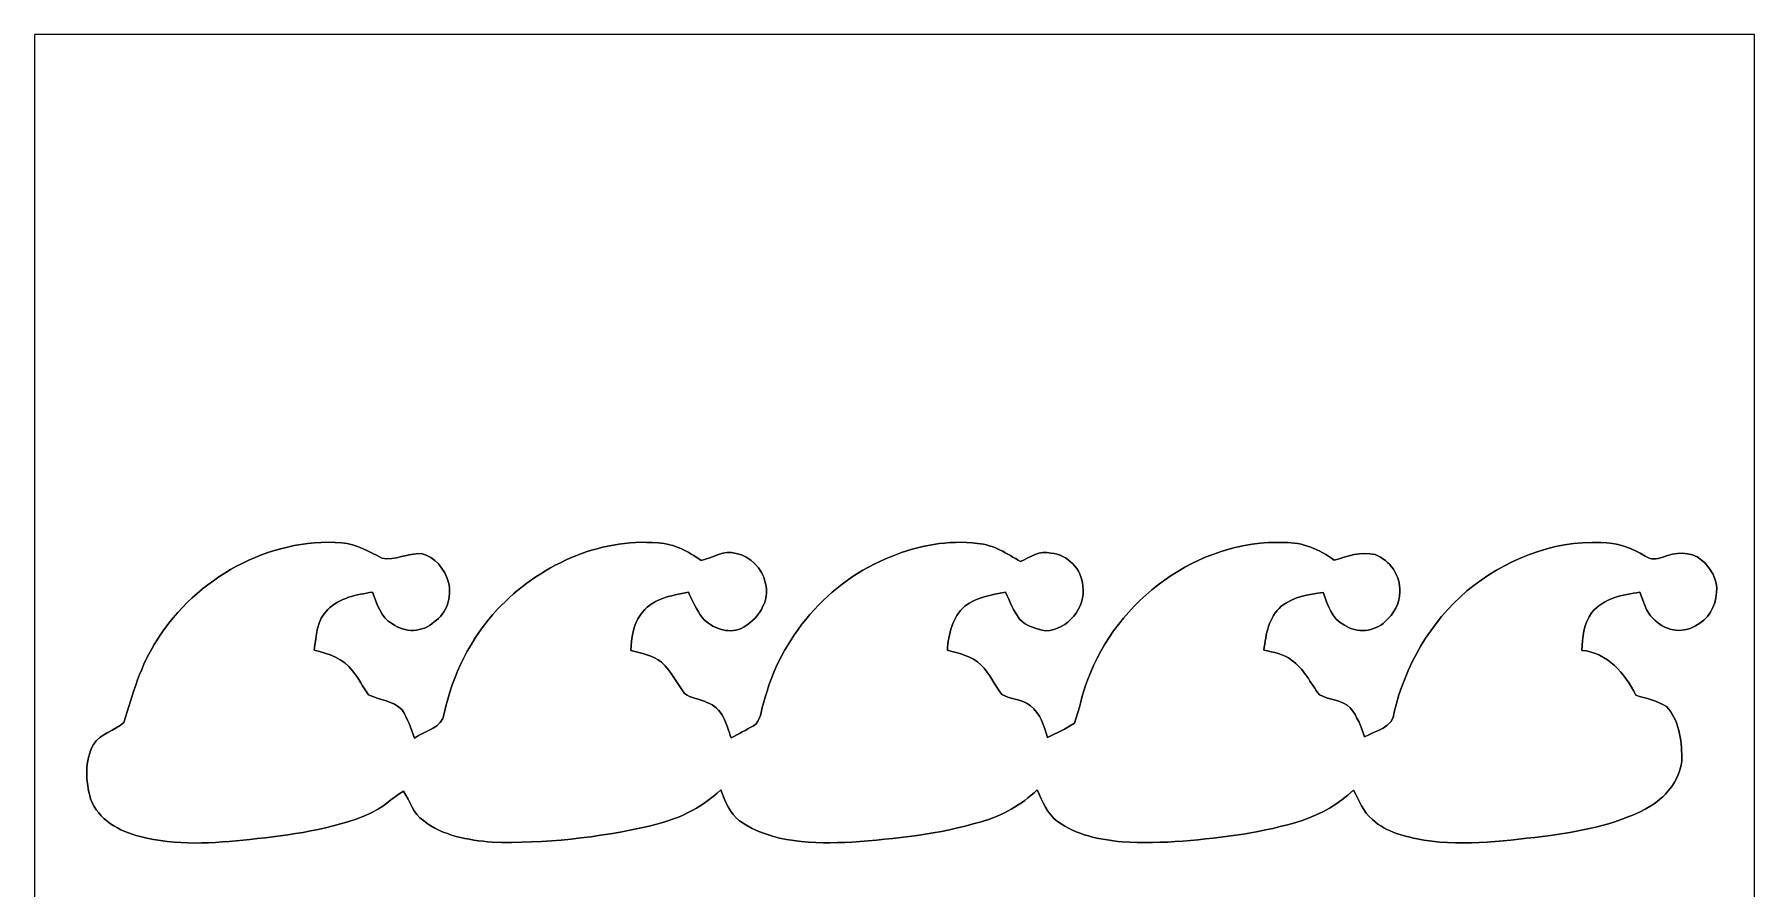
# Model space of a CAD drawing. Header units: centimetres. Extents: x -16.8 to 16.8, y -16.7 to 16.7.
# Drawn here: x -16.77 to 16.77, y 0 to 16.67 of the extents above; entities that cross this region are included whole.
import ezdxf

# ---------------------------------------------------------------- set-up
doc = ezdxf.new("R2010")
doc.units = ezdxf.units.CM
doc.header["$MEASUREMENT"] = 0
doc.layers.add('Layer 1', color=7, linetype='Continuous')

msp = doc.modelspace()

# ---------------------------------------------------------------- linework, layer by layer
at = {"layer": 'Layer 1', "color": 7}
for points, knots in [([(-16.77458, 16.66875), (-16.77458, 16.66875), (16.77458, 16.66875), (16.77458, 16.66875), (16.77458, 16.66875), (16.77458, 16.66875), (16.77458, -16.66875), (16.77458, -16.66875), (16.77458, -16.66875), (16.77458, -16.66875), (-16.77458, -16.66875), (-16.77458, -16.66875), (-16.77458, -16.66875), (-16.77458, -16.66875), (-16.77458, 16.66875), (-16.77458, 16.66875), (-16.77458, 16.66875), (-16.77458, 16.66875), (-16.77458, 16.66875), (-16.77458, 16.66875)], [0, 0, 0, 0, 0.16666667, 0.16666667, 0.16666667, 0.16666667, 0.33333333, 0.33333333, 0.33333333, 0.33333333, 0.5, 0.5, 0.5, 0.5, 0.66666667, 0.66666667, 0.66666667, 0.66666667, 1, 1, 1, 1]), ([(-14.38063, 4.85669), (-14.69919, 4.36563), (-14.86076, 3.79765), (-15.0308, 3.24414), (-15.0308, 3.24414), (-15.20437, 3.07269), (-15.48906, 3.03601), (-15.61924, 2.8134), (-15.61924, 2.8134), (-15.80374, 2.49343), (-15.77375, 2.09268), (-15.67886, 1.74907), (-15.67886, 1.74907), (-15.52822, 1.34444), (-15.11688, 1.11054), (-14.71436, 1.01953), (-14.71436, 1.01953), (-14.01621, 0.82656), (-13.28208, 0.88724), (-12.57124, 0.9592), (-12.57124, 0.9592), (-11.78278, 1.0474), (-10.97844, 1.14476), (-10.24255, 1.45979), (-10.24255, 1.45979), (-9.9949, 1.5681), (-9.80228, 1.76354), (-9.57298, 1.90041), (-9.57298, 1.90041), (-9.44386, 1.70956), (-9.39518, 1.45662), (-9.18598, 1.32786), (-9.18598, 1.32786), (-8.81098, 1.02341), (-8.31462, 0.9525), (-7.85001, 0.90346), (-7.85001, 0.90346), (-6.82166, 0.88089), (-5.78732, 0.98919), (-4.78473, 1.22061), (-4.78473, 1.22061), (-4.26649, 1.33138), (-3.77049, 1.56139), (-3.3849, 1.93005), (-3.3849, 1.93005), (-3.31258, 1.70392), (-3.21169, 1.47144), (-3.01978, 1.32009), (-3.01978, 1.32009), (-2.38689, 0.8823), (-1.56774, 0.87101), (-0.82973, 0.90946), (-0.82973, 0.90946), (0.01834, 0.96873), (0.87207, 1.06186), (1.68945, 1.30493), (1.68945, 1.30493), (2.10185, 1.41534), (2.47015, 1.63865), (2.78483, 1.9244), (2.78483, 1.9244), (2.88361, 1.70251), (2.97356, 1.4545), (3.18206, 1.31198), (3.18206, 1.31198), (3.5433, 1.04246), (3.99979, 0.95709), (4.4383, 0.91193), (4.4383, 0.91193), (5.22958, 0.86536), (6.02192, 0.94968), (6.80438, 1.06398), (6.80438, 1.06398), (7.56426, 1.19909), (8.382, 1.35573), (8.95138, 1.92405), (8.95138, 1.92405), (9.06251, 1.72508), (9.13659, 1.49507), (9.32074, 1.34796), (9.32074, 1.34796), (9.59309, 1.09396), (9.97056, 1.01671), (10.32404, 0.94439), (10.32404, 0.94439), (11.1439, 0.81915), (11.9761, 0.94403), (12.79313, 1.03505), (12.79313, 1.03505), (13.46376, 1.14229), (14.16297, 1.26118), (14.75352, 1.61678), (14.75352, 1.61678), (15.07984, 1.82174), (15.34513, 2.15865), (15.35747, 2.55799), (15.35747, 2.55799), (15.34477, 2.90654), (15.31056, 3.28859), (15.05479, 3.55353), (15.05479, 3.55353), (14.87523, 3.6703), (14.65756, 3.71016), (14.45648, 3.77366), (14.45648, 3.77366), (14.25011, 4.19488), (13.90403, 4.60446), (13.40591, 4.64926), (13.40591, 4.64926), (13.41014, 4.90291), (13.44895, 5.17102), (13.59606, 5.38304), (13.59606, 5.38304), (13.82712, 5.66103), (14.19789, 5.74005), (14.53868, 5.78167), (14.53868, 5.78167), (14.61206, 5.6067), (14.64663, 5.40244), (14.79938, 5.27368), (14.79938, 5.27368), (14.99588, 5.04155), (15.35642, 4.96111), (15.61994, 5.12904), (15.61994, 5.12904), (15.86971, 5.2384), (16.0147, 5.51109), (16.03481, 5.77497), (16.03481, 5.77497), (16.06515, 6.02439), (15.91522, 6.26004), (15.73565, 6.41879), (15.73565, 6.41879), (15.52434, 6.58848), (15.22095, 6.5659), (14.98212, 6.46818), (14.98212, 6.46818), (14.87099, 6.42161), (14.73835, 6.41703), (14.63746, 6.48758), (14.63746, 6.48758), (14.3824, 6.65374), (14.08183, 6.75322), (13.77668, 6.75464), (13.77668, 6.75464), (12.82382, 6.79379), (11.89037, 6.40468), (11.16154, 5.80743), (11.16154, 5.80743), (10.4521, 5.19606), (9.95609, 4.35151), (9.7469, 3.43994), (9.7469, 3.43994), (9.72397, 3.13655), (9.38283, 3.08046), (9.16481, 2.96157), (9.16481, 2.96157), (9.09955, 3.16159), (9.02723, 3.36374), (8.88965, 3.52743), (8.88965, 3.52743), (8.72878, 3.68512), (8.48007, 3.67736), (8.29169, 3.77966), (8.29169, 3.77966), (8.10966, 4.00756), (7.99112, 4.29295), (7.74171, 4.46017), (7.74171, 4.46017), (7.58578, 4.57976), (7.38964, 4.60939), (7.20478, 4.65526), (7.20478, 4.65526), (7.24288, 4.95723), (7.29791, 5.30049), (7.54345, 5.50933), (7.54345, 5.50933), (7.77381, 5.69242), (8.07791, 5.73793), (8.36013, 5.78097), (8.36013, 5.78097), (8.45326, 5.54531), (8.52099, 5.25604), (8.77605, 5.14385), (8.77605, 5.14385), (9.01277, 4.97205), (9.36166, 5.01297), (9.57016, 5.21053), (9.57016, 5.21053), (9.73631, 5.35658), (9.86155, 5.56436), (9.85414, 5.79155), (9.85414, 5.79155), (9.87143, 6.1027), (9.66505, 6.41385), (9.37154, 6.51686), (9.37154, 6.51686), (9.10026, 6.58777), (8.82967, 6.48194), (8.57285, 6.4068), (8.57285, 6.4068), (8.29769, 6.62587), (7.9569, 6.75675), (7.60307, 6.75428), (7.60307, 6.75428), (5.91714, 6.81426), (4.33282, 5.62963), (3.7652, 4.06718), (3.7652, 4.06718), (3.65443, 3.79483), (3.61174, 3.50132), (3.50732, 3.22721), (3.50732, 3.22721), (3.34398, 3.11503), (3.15701, 3.04094), (2.98309, 2.94569), (2.98309, 2.94569), (2.921, 3.17324), (2.84727, 3.41736), (2.65289, 3.56835), (2.65289, 3.56835), (2.49237, 3.69782), (2.26554, 3.68441), (2.0955, 3.78954), (2.0955, 3.78954), (1.94663, 3.97228), (1.8602, 4.20264), (1.68416, 4.36527), (1.68416, 4.36527), (1.51447, 4.54695), (1.25624, 4.58294), (1.03046, 4.65384), (1.03046, 4.65384), (1.05198, 4.96076), (1.12924, 5.29766), (1.37019, 5.50898), (1.37019, 5.50898), (1.59456, 5.68925), (1.89336, 5.73158), (2.16747, 5.78238), (2.16747, 5.78238), (2.24861, 5.60388), (2.32269, 5.42043), (2.43805, 5.25992), (2.43805, 5.25992), (2.56963, 5.1181), (2.76684, 5.06906), (2.94887, 5.03026), (2.94887, 5.03026), (3.37644, 5.0486), (3.73874, 5.47793), (3.67171, 5.90338), (3.67171, 5.90338), (3.65619, 6.23041), (3.37785, 6.51933), (3.05259, 6.54861), (3.05259, 6.54861), (2.83492, 6.60224), (2.64195, 6.47382), (2.4578, 6.37999), (2.4578, 6.37999), (2.19816, 6.53838), (1.93146, 6.70842), (1.62101, 6.73735), (1.62101, 6.73735), (1.04951, 6.80508), (0.46884, 6.6989), (-0.06138, 6.4837), (-0.06138, 6.4837), (-1.28764, 5.99969), (-2.23908, 4.8955), (-2.5527, 3.61597), (-2.5527, 3.61597), (-2.6102, 3.47274), (-2.59962, 3.26849), (-2.7499, 3.17888), (-2.7499, 3.17888), (-2.89243, 3.09386), (-3.04341, 3.02366), (-3.18629, 2.93934), (-3.18629, 2.93934), (-3.27448, 3.20746), (-3.35668, 3.53624), (-3.66219, 3.63255), (-3.66219, 3.63255), (-3.79765, 3.70911), (-3.97475, 3.70381), (-4.09399, 3.80612), (-4.09399, 3.80612), (-4.2478, 4.00579), (-4.35398, 4.24462), (-4.54272, 4.41678), (-4.54272, 4.41678), (-4.7184, 4.54625), (-4.93395, 4.60093), (-5.14315, 4.64749), (-5.14315, 4.64749), (-5.12763, 4.88879), (-5.10223, 5.13891), (-4.95229, 5.33964), (-4.95229, 5.33964), (-4.75474, 5.65609), (-4.35681, 5.72064), (-4.02026, 5.78167), (-4.02026, 5.78167), (-3.93876, 5.61058), (-3.86009, 5.43631), (-3.74615, 5.28355), (-3.74615, 5.28355), (-3.55812, 5.08423), (-3.25579, 4.96323), (-2.9905, 5.07647), (-2.9905, 5.07647), (-2.67264, 5.23028), (-2.41406, 5.61411), (-2.52024, 5.97535), (-2.52024, 5.97535), (-2.58374, 6.25016), (-2.81199, 6.48159), (-3.08751, 6.54015), (-3.08751, 6.54015), (-3.32987, 6.61776), (-3.54401, 6.45336), (-3.7719, 6.40397), (-3.7719, 6.40397), (-4.02237, 6.57613), (-4.29613, 6.73065), (-4.60834, 6.74546), (-4.60834, 6.74546), (-5.78485, 6.84706), (-6.94655, 6.29391), (-7.74312, 5.45006), (-7.74312, 5.45006), (-8.26735, 4.88386), (-8.62013, 4.17019), (-8.7824, 3.41806), (-8.7824, 3.41806), (-8.8198, 3.12879), (-9.16058, 3.08046), (-9.36131, 2.93864), (-9.36131, 2.93864), (-9.42975, 3.12596), (-9.48972, 3.31999), (-9.60402, 3.48544), (-9.60402, 3.48544), (-9.77618, 3.67348), (-10.04429, 3.67736), (-10.25807, 3.78425), (-10.25807, 3.78425), (-10.37625, 3.92853), (-10.44328, 4.10916), (-10.57063, 4.24744), (-10.57063, 4.24744), (-10.74138, 4.49545), (-11.04089, 4.58541), (-11.31782, 4.6549), (-11.31782, 4.6549), (-11.27478, 4.92584), (-11.2716, 5.24581), (-11.05394, 5.44477), (-11.05394, 5.44477), (-10.82358, 5.6769), (-10.49091, 5.73758), (-10.18117, 5.78379), (-10.18117, 5.78379), (-10.09086, 5.55766), (-10.0263, 5.29167), (-9.7917, 5.16784), (-9.7917, 5.16784), (-9.55922, 4.98546), (-9.19268, 4.99674), (-8.97961, 5.20382), (-8.97961, 5.20382), (-8.73478, 5.36928), (-8.62753, 5.69136), (-8.69633, 5.97323), (-8.69633, 5.97323), (-8.77041, 6.22759), (-8.96056, 6.47806), (-9.22973, 6.53627), (-9.22973, 6.53627), (-9.49043, 6.55461), (-9.73843, 6.39057), (-9.99913, 6.45125), (-9.99913, 6.45125), (-10.24925, 6.57296), (-10.49584, 6.72006), (-10.77771, 6.75005), (-10.77771, 6.75005), (-12.20717, 6.85059), (-13.62322, 6.05472), (-14.38063, 4.85669), (-14.38063, 4.85669), (-14.38063, 4.85669), (-14.38063, 4.85669), (-14.38063, 4.85669)], [0, 0, 0, 0, 0.01, 0.01, 0.01, 0.01, 0.02, 0.02, 0.02, 0.02, 0.03, 0.03, 0.03, 0.03, 0.04, 0.04, 0.04, 0.04, 0.05, 0.05, 0.05, 0.05, 0.06, 0.06, 0.06, 0.06, 0.07, 0.07, 0.07, 0.07, 0.08, 0.08, 0.08, 0.08, 0.09, 0.09, 0.09, 0.09, 0.1, 0.1, 0.1, 0.1, 0.11, 0.11, 0.11, 0.11, 0.12, 0.12, 0.12, 0.12, 0.13, 0.13, 0.13, 0.13, 0.14, 0.14, 0.14, 0.14, 0.15, 0.15, 0.15, 0.15, 0.16, 0.16, 0.16, 0.16, 0.17, 0.17, 0.17, 0.17, 0.18, 0.18, 0.18, 0.18, 0.19, 0.19, 0.19, 0.19, 0.2, 0.2, 0.2, 0.2, 0.21, 0.21, 0.21, 0.21, 0.22, 0.22, 0.22, 0.22, 0.23, 0.23, 0.23, 0.23, 0.24, 0.24, 0.24, 0.24, 0.25, 0.25, 0.25, 0.25, 0.26, 0.26, 0.26, 0.26, 0.27, 0.27, 0.27, 0.27, 0.28, 0.28, 0.28, 0.28, 0.29, 0.29, 0.29, 0.29, 0.3, 0.3, 0.3, 0.3, 0.31, 0.31, 0.31, 0.31, 0.32, 0.32, 0.32, 0.32, 0.33, 0.33, 0.33, 0.33, 0.34, 0.34, 0.34, 0.34, 0.35, 0.35, 0.35, 0.35, 0.36, 0.36, 0.36, 0.36, 0.37, 0.37, 0.37, 0.37, 0.38, 0.38, 0.38, 0.38, 0.39, 0.39, 0.39, 0.39, 0.4, 0.4, 0.4, 0.4, 0.41, 0.41, 0.41, 0.41, 0.42, 0.42, 0.42, 0.42, 0.43, 0.43, 0.43, 0.43, 0.44, 0.44, 0.44, 0.44, 0.45, 0.45, 0.45, 0.45, 0.46, 0.46, 0.46, 0.46, 0.47, 0.47, 0.47, 0.47, 0.48, 0.48, 0.48, 0.48, 0.49, 0.49, 0.49, 0.49, 0.5, 0.5, 0.5, 0.5, 0.51, 0.51, 0.51, 0.51, 0.52, 0.52, 0.52, 0.52, 0.53, 0.53, 0.53, 0.53, 0.54, 0.54, 0.54, 0.54, 0.55, 0.55, 0.55, 0.55, 0.56, 0.56, 0.56, 0.56, 0.57, 0.57, 0.57, 0.57, 0.58, 0.58, 0.58, 0.58, 0.59, 0.59, 0.59, 0.59, 0.6, 0.6, 0.6, 0.6, 0.61, 0.61, 0.61, 0.61, 0.62, 0.62, 0.62, 0.62, 0.63, 0.63, 0.63, 0.63, 0.64, 0.64, 0.64, 0.64, 0.65, 0.65, 0.65, 0.65, 0.66, 0.66, 0.66, 0.66, 0.67, 0.67, 0.67, 0.67, 0.68, 0.68, 0.68, 0.68, 0.69, 0.69, 0.69, 0.69, 0.7, 0.7, 0.7, 0.7, 0.71, 0.71, 0.71, 0.71, 0.72, 0.72, 0.72, 0.72, 0.73, 0.73, 0.73, 0.73, 0.74, 0.74, 0.74, 0.74, 0.75, 0.75, 0.75, 0.75, 0.76, 0.76, 0.76, 0.76, 0.77, 0.77, 0.77, 0.77, 0.78, 0.78, 0.78, 0.78, 0.79, 0.79, 0.79, 0.79, 0.8, 0.8, 0.8, 0.8, 0.81, 0.81, 0.81, 0.81, 0.82, 0.82, 0.82, 0.82, 0.83, 0.83, 0.83, 0.83, 0.84, 0.84, 0.84, 0.84, 0.85, 0.85, 0.85, 0.85, 0.86, 0.86, 0.86, 0.86, 0.87, 0.87, 0.87, 0.87, 0.88, 0.88, 0.88, 0.88, 0.89, 0.89, 0.89, 0.89, 0.9, 0.9, 0.9, 0.9, 0.91, 0.91, 0.91, 0.91, 0.92, 0.92, 0.92, 0.92, 0.93, 0.93, 0.93, 0.93, 0.94, 0.94, 0.94, 0.94, 0.95, 0.95, 0.95, 0.95, 0.96, 0.96, 0.96, 0.96, 0.97, 0.97, 0.97, 0.97, 0.98, 0.98, 0.98, 0.98, 1, 1, 1, 1])]:
    msp.add_open_spline(points, degree=3, knots=knots, dxfattribs=at)
at = {"layer": 'Layer 1', "color": 251}
msp.add_open_spline([(-14.38063, 4.85669), (-13.62322, 6.05472), (-12.20717, 6.85059), (-10.77771, 6.75005), (-10.77771, 6.75005), (-10.49584, 6.72006), (-10.24925, 6.57296), (-9.99913, 6.45125), (-9.99913, 6.45125), (-9.73843, 6.39057), (-9.49043, 6.55461), (-9.22973, 6.53627), (-9.22973, 6.53627), (-8.96056, 6.47806), (-8.77041, 6.22759), (-8.69633, 5.97323), (-8.69633, 5.97323), (-8.62753, 5.69136), (-8.73478, 5.36928), (-8.97961, 5.20382), (-8.97961, 5.20382), (-9.19268, 4.99674), (-9.55922, 4.98546), (-9.7917, 5.16784), (-9.7917, 5.16784), (-10.0263, 5.29167), (-10.09086, 5.55766), (-10.18117, 5.78379), (-10.18117, 5.78379), (-10.49091, 5.73758), (-10.82358, 5.6769), (-11.05394, 5.44477), (-11.05394, 5.44477), (-11.2716, 5.24581), (-11.27478, 4.92584), (-11.31782, 4.6549), (-11.31782, 4.6549), (-11.04089, 4.58541), (-10.74138, 4.49545), (-10.57063, 4.24744), (-10.57063, 4.24744), (-10.44328, 4.10916), (-10.37625, 3.92853), (-10.25807, 3.78425), (-10.25807, 3.78425), (-10.04429, 3.67736), (-9.77618, 3.67348), (-9.60402, 3.48544), (-9.60402, 3.48544), (-9.48972, 3.31999), (-9.42975, 3.12596), (-9.36131, 2.93864), (-9.36131, 2.93864), (-9.16058, 3.08046), (-8.8198, 3.12879), (-8.7824, 3.41806), (-8.7824, 3.41806), (-8.62013, 4.17019), (-8.26735, 4.88386), (-7.74312, 5.45006), (-7.74312, 5.45006), (-6.94655, 6.29391), (-5.78485, 6.84706), (-4.60834, 6.74546), (-4.60834, 6.74546), (-4.29613, 6.73065), (-4.02237, 6.57613), (-3.7719, 6.40397), (-3.7719, 6.40397), (-3.54401, 6.45336), (-3.32987, 6.61776), (-3.08751, 6.54015), (-3.08751, 6.54015), (-2.81199, 6.48159), (-2.58374, 6.25016), (-2.52024, 5.97535), (-2.52024, 5.97535), (-2.41406, 5.61411), (-2.67264, 5.23028), (-2.9905, 5.07647), (-2.9905, 5.07647), (-3.25579, 4.96323), (-3.55812, 5.08423), (-3.74615, 5.28355), (-3.74615, 5.28355), (-3.86009, 5.43631), (-3.93876, 5.61058), (-4.02026, 5.78167), (-4.02026, 5.78167), (-4.35681, 5.72064), (-4.75474, 5.65609), (-4.95229, 5.33964), (-4.95229, 5.33964), (-5.10223, 5.13891), (-5.12763, 4.88879), (-5.14315, 4.64749), (-5.14315, 4.64749), (-4.93395, 4.60093), (-4.7184, 4.54625), (-4.54272, 4.41678), (-4.54272, 4.41678), (-4.35398, 4.24462), (-4.2478, 4.00579), (-4.09399, 3.80612), (-4.09399, 3.80612), (-3.97475, 3.70381), (-3.79765, 3.70911), (-3.66219, 3.63255), (-3.66219, 3.63255), (-3.35668, 3.53624), (-3.27448, 3.20746), (-3.18629, 2.93934), (-3.18629, 2.93934), (-3.04341, 3.02366), (-2.89243, 3.09386), (-2.7499, 3.17888), (-2.7499, 3.17888), (-2.59962, 3.26849), (-2.6102, 3.47274), (-2.5527, 3.61597), (-2.5527, 3.61597), (-2.23908, 4.8955), (-1.28764, 5.99969), (-0.06138, 6.4837), (-0.06138, 6.4837), (0.46884, 6.6989), (1.04951, 6.80508), (1.62101, 6.73735), (1.62101, 6.73735), (1.93146, 6.70842), (2.19816, 6.53838), (2.4578, 6.37999), (2.4578, 6.37999), (2.64195, 6.47382), (2.83492, 6.60224), (3.05259, 6.54861), (3.05259, 6.54861), (3.37785, 6.51933), (3.65619, 6.23041), (3.67171, 5.90338), (3.67171, 5.90338), (3.73874, 5.47793), (3.37644, 5.0486), (2.94887, 5.03026), (2.94887, 5.03026), (2.76684, 5.06906), (2.56963, 5.1181), (2.43805, 5.25992), (2.43805, 5.25992), (2.32269, 5.42043), (2.24861, 5.60388), (2.16747, 5.78238), (2.16747, 5.78238), (1.89336, 5.73158), (1.59456, 5.68925), (1.37019, 5.50898), (1.37019, 5.50898), (1.12924, 5.29766), (1.05198, 4.96076), (1.03046, 4.65384), (1.03046, 4.65384), (1.25624, 4.58294), (1.51447, 4.54695), (1.68416, 4.36527), (1.68416, 4.36527), (1.8602, 4.20264), (1.94663, 3.97228), (2.0955, 3.78954), (2.0955, 3.78954), (2.26554, 3.68441), (2.49237, 3.69782), (2.65289, 3.56835), (2.65289, 3.56835), (2.84727, 3.41736), (2.921, 3.17324), (2.98309, 2.94569), (2.98309, 2.94569), (3.15701, 3.04094), (3.34398, 3.11503), (3.50732, 3.22721), (3.50732, 3.22721), (3.61174, 3.50132), (3.65443, 3.79483), (3.7652, 4.06718), (3.7652, 4.06718), (4.33282, 5.62963), (5.91714, 6.81426), (7.60307, 6.75428), (7.60307, 6.75428), (7.9569, 6.75675), (8.29769, 6.62587), (8.57285, 6.4068), (8.57285, 6.4068), (8.82967, 6.48194), (9.10026, 6.58777), (9.37154, 6.51686), (9.37154, 6.51686), (9.66505, 6.41385), (9.87143, 6.1027), (9.85414, 5.79155), (9.85414, 5.79155), (9.86155, 5.56436), (9.73631, 5.35658), (9.57016, 5.21053), (9.57016, 5.21053), (9.36166, 5.01297), (9.01277, 4.97205), (8.77605, 5.14385), (8.77605, 5.14385), (8.52099, 5.25604), (8.45326, 5.54531), (8.36013, 5.78097), (8.36013, 5.78097), (8.07791, 5.73793), (7.77381, 5.69242), (7.54345, 5.50933), (7.54345, 5.50933), (7.29791, 5.30049), (7.24288, 4.95723), (7.20478, 4.65526), (7.20478, 4.65526), (7.38964, 4.60939), (7.58578, 4.57976), (7.74171, 4.46017), (7.74171, 4.46017), (7.99112, 4.29295), (8.10966, 4.00756), (8.29169, 3.77966), (8.29169, 3.77966), (8.48007, 3.67736), (8.72878, 3.68512), (8.88965, 3.52743), (8.88965, 3.52743), (9.02723, 3.36374), (9.09955, 3.16159), (9.16481, 2.96157), (9.16481, 2.96157), (9.38283, 3.08046), (9.72397, 3.13655), (9.7469, 3.43994), (9.7469, 3.43994), (9.95609, 4.35151), (10.4521, 5.19606), (11.16154, 5.80743), (11.16154, 5.80743), (11.89037, 6.40468), (12.82382, 6.79379), (13.77668, 6.75464), (13.77668, 6.75464), (14.08183, 6.75322), (14.3824, 6.65374), (14.63746, 6.48758), (14.63746, 6.48758), (14.73835, 6.41703), (14.87099, 6.42161), (14.98212, 6.46818), (14.98212, 6.46818), (15.22095, 6.5659), (15.52434, 6.58848), (15.73565, 6.41879), (15.73565, 6.41879), (15.91522, 6.26004), (16.06515, 6.02439), (16.03481, 5.77497), (16.03481, 5.77497), (16.0147, 5.51109), (15.86971, 5.2384), (15.61994, 5.12904), (15.61994, 5.12904), (15.35642, 4.96111), (14.99588, 5.04155), (14.79938, 5.27368), (14.79938, 5.27368), (14.64663, 5.40244), (14.61206, 5.6067), (14.53868, 5.78167), (14.53868, 5.78167), (14.19789, 5.74005), (13.82712, 5.66103), (13.59606, 5.38304), (13.59606, 5.38304), (13.44895, 5.17102), (13.41014, 4.90291), (13.40591, 4.64926), (13.40591, 4.64926), (13.90403, 4.60446), (14.25011, 4.19488), (14.45648, 3.77366), (14.45648, 3.77366), (14.65756, 3.71016), (14.87523, 3.6703), (15.05479, 3.55353), (15.05479, 3.55353), (15.31056, 3.28859), (15.34477, 2.90654), (15.35747, 2.55799), (15.35747, 2.55799), (15.34513, 2.15865), (15.07984, 1.82174), (14.75352, 1.61678), (14.75352, 1.61678), (14.16297, 1.26118), (13.46376, 1.14229), (12.79313, 1.03505), (12.79313, 1.03505), (11.9761, 0.94403), (11.1439, 0.81915), (10.32404, 0.94439), (10.32404, 0.94439), (9.97056, 1.01671), (9.59309, 1.09396), (9.32074, 1.34796), (9.32074, 1.34796), (9.13659, 1.49507), (9.06251, 1.72508), (8.95138, 1.92405), (8.95138, 1.92405), (8.382, 1.35573), (7.56426, 1.19909), (6.80438, 1.06398), (6.80438, 1.06398), (6.02192, 0.94968), (5.22958, 0.86536), (4.4383, 0.91193), (4.4383, 0.91193), (3.99979, 0.95709), (3.5433, 1.04246), (3.18206, 1.31198), (3.18206, 1.31198), (2.97356, 1.4545), (2.88361, 1.70251), (2.78483, 1.9244), (2.78483, 1.9244), (2.47015, 1.63865), (2.10185, 1.41534), (1.68945, 1.30493), (1.68945, 1.30493), (0.87207, 1.06186), (0.01834, 0.96873), (-0.82973, 0.90946), (-0.82973, 0.90946), (-1.56774, 0.87101), (-2.38689, 0.8823), (-3.01978, 1.32009), (-3.01978, 1.32009), (-3.21169, 1.47144), (-3.31258, 1.70392), (-3.3849, 1.93005), (-3.3849, 1.93005), (-3.77049, 1.56139), (-4.26649, 1.33138), (-4.78473, 1.22061), (-4.78473, 1.22061), (-5.78732, 0.98919), (-6.82166, 0.88089), (-7.85001, 0.90346), (-7.85001, 0.90346), (-8.31462, 0.9525), (-8.81098, 1.02341), (-9.18598, 1.32786), (-9.18598, 1.32786), (-9.39518, 1.45662), (-9.44386, 1.70956), (-9.57298, 1.90041), (-9.57298, 1.90041), (-9.80228, 1.76354), (-9.9949, 1.5681), (-10.24255, 1.45979), (-10.24255, 1.45979), (-10.97844, 1.14476), (-11.78278, 1.0474), (-12.57124, 0.9592), (-12.57124, 0.9592), (-13.28208, 0.88724), (-14.01621, 0.82656), (-14.71436, 1.01953), (-14.71436, 1.01953), (-15.11688, 1.11054), (-15.52822, 1.34444), (-15.67886, 1.74907), (-15.67886, 1.74907), (-15.77375, 2.09268), (-15.80374, 2.49343), (-15.61924, 2.8134), (-15.61924, 2.8134), (-15.48906, 3.03601), (-15.20437, 3.07269), (-15.0308, 3.24414), (-15.0308, 3.24414), (-14.86076, 3.79765), (-14.69919, 4.36563), (-14.38063, 4.85669)], degree=3, knots=[0, 0, 0, 0, 0.01010101, 0.01010101, 0.01010101, 0.01010101, 0.02020202, 0.02020202, 0.02020202, 0.02020202, 0.03030303, 0.03030303, 0.03030303, 0.03030303, 0.04040404, 0.04040404, 0.04040404, 0.04040404, 0.05050505, 0.05050505, 0.05050505, 0.05050505, 0.06060606, 0.06060606, 0.06060606, 0.06060606, 0.07070707, 0.07070707, 0.07070707, 0.07070707, 0.08080808, 0.08080808, 0.08080808, 0.08080808, 0.09090909, 0.09090909, 0.09090909, 0.09090909, 0.1010101, 0.1010101, 0.1010101, 0.1010101, 0.11111111, 0.11111111, 0.11111111, 0.11111111, 0.12121212, 0.12121212, 0.12121212, 0.12121212, 0.13131313, 0.13131313, 0.13131313, 0.13131313, 0.14141414, 0.14141414, 0.14141414, 0.14141414, 0.15151515, 0.15151515, 0.15151515, 0.15151515, 0.16161616, 0.16161616, 0.16161616, 0.16161616, 0.17171717, 0.17171717, 0.17171717, 0.17171717, 0.18181818, 0.18181818, 0.18181818, 0.18181818, 0.19191919, 0.19191919, 0.19191919, 0.19191919, 0.2020202, 0.2020202, 0.2020202, 0.2020202, 0.21212121, 0.21212121, 0.21212121, 0.21212121, 0.22222222, 0.22222222, 0.22222222, 0.22222222, 0.23232323, 0.23232323, 0.23232323, 0.23232323, 0.24242424, 0.24242424, 0.24242424, 0.24242424, 0.25252525, 0.25252525, 0.25252525, 0.25252525, 0.26262626, 0.26262626, 0.26262626, 0.26262626, 0.27272727, 0.27272727, 0.27272727, 0.27272727, 0.28282828, 0.28282828, 0.28282828, 0.28282828, 0.29292929, 0.29292929, 0.29292929, 0.29292929, 0.3030303, 0.3030303, 0.3030303, 0.3030303, 0.31313131, 0.31313131, 0.31313131, 0.31313131, 0.32323232, 0.32323232, 0.32323232, 0.32323232, 0.33333333, 0.33333333, 0.33333333, 0.33333333, 0.34343434, 0.34343434, 0.34343434, 0.34343434, 0.35353535, 0.35353535, 0.35353535, 0.35353535, 0.36363636, 0.36363636, 0.36363636, 0.36363636, 0.37373737, 0.37373737, 0.37373737, 0.37373737, 0.38383838, 0.38383838, 0.38383838, 0.38383838, 0.39393939, 0.39393939, 0.39393939, 0.39393939, 0.4040404, 0.4040404, 0.4040404, 0.4040404, 0.41414141, 0.41414141, 0.41414141, 0.41414141, 0.42424242, 0.42424242, 0.42424242, 0.42424242, 0.43434343, 0.43434343, 0.43434343, 0.43434343, 0.44444444, 0.44444444, 0.44444444, 0.44444444, 0.45454545, 0.45454545, 0.45454545, 0.45454545, 0.46464646, 0.46464646, 0.46464646, 0.46464646, 0.47474747, 0.47474747, 0.47474747, 0.47474747, 0.48484848, 0.48484848, 0.48484848, 0.48484848, 0.49494949, 0.49494949, 0.49494949, 0.49494949, 0.50505051, 0.50505051, 0.50505051, 0.50505051, 0.51515152, 0.51515152, 0.51515152, 0.51515152, 0.52525253, 0.52525253, 0.52525253, 0.52525253, 0.53535354, 0.53535354, 0.53535354, 0.53535354, 0.54545455, 0.54545455, 0.54545455, 0.54545455, 0.55555556, 0.55555556, 0.55555556, 0.55555556, 0.56565657, 0.56565657, 0.56565657, 0.56565657, 0.57575758, 0.57575758, 0.57575758, 0.57575758, 0.58585859, 0.58585859, 0.58585859, 0.58585859, 0.5959596, 0.5959596, 0.5959596, 0.5959596, 0.60606061, 0.60606061, 0.60606061, 0.60606061, 0.61616162, 0.61616162, 0.61616162, 0.61616162, 0.62626263, 0.62626263, 0.62626263, 0.62626263, 0.63636364, 0.63636364, 0.63636364, 0.63636364, 0.64646465, 0.64646465, 0.64646465, 0.64646465, 0.65656566, 0.65656566, 0.65656566, 0.65656566, 0.66666667, 0.66666667, 0.66666667, 0.66666667, 0.67676768, 0.67676768, 0.67676768, 0.67676768, 0.68686869, 0.68686869, 0.68686869, 0.68686869, 0.6969697, 0.6969697, 0.6969697, 0.6969697, 0.70707071, 0.70707071, 0.70707071, 0.70707071, 0.71717172, 0.71717172, 0.71717172, 0.71717172, 0.72727273, 0.72727273, 0.72727273, 0.72727273, 0.73737374, 0.73737374, 0.73737374, 0.73737374, 0.74747475, 0.74747475, 0.74747475, 0.74747475, 0.75757576, 0.75757576, 0.75757576, 0.75757576, 0.76767677, 0.76767677, 0.76767677, 0.76767677, 0.77777778, 0.77777778, 0.77777778, 0.77777778, 0.78787879, 0.78787879, 0.78787879, 0.78787879, 0.7979798, 0.7979798, 0.7979798, 0.7979798, 0.80808081, 0.80808081, 0.80808081, 0.80808081, 0.81818182, 0.81818182, 0.81818182, 0.81818182, 0.82828283, 0.82828283, 0.82828283, 0.82828283, 0.83838384, 0.83838384, 0.83838384, 0.83838384, 0.84848485, 0.84848485, 0.84848485, 0.84848485, 0.85858586, 0.85858586, 0.85858586, 0.85858586, 0.86868687, 0.86868687, 0.86868687, 0.86868687, 0.87878788, 0.87878788, 0.87878788, 0.87878788, 0.88888889, 0.88888889, 0.88888889, 0.88888889, 0.8989899, 0.8989899, 0.8989899, 0.8989899, 0.90909091, 0.90909091, 0.90909091, 0.90909091, 0.91919192, 0.91919192, 0.91919192, 0.91919192, 0.92929293, 0.92929293, 0.92929293, 0.92929293, 0.93939394, 0.93939394, 0.93939394, 0.93939394, 0.94949495, 0.94949495, 0.94949495, 0.94949495, 0.95959596, 0.95959596, 0.95959596, 0.95959596, 0.96969697, 0.96969697, 0.96969697, 0.96969697, 0.97979798, 0.97979798, 0.97979798, 0.97979798, 1, 1, 1, 1], dxfattribs=at)

doc.saveas('drawing.dxf')
